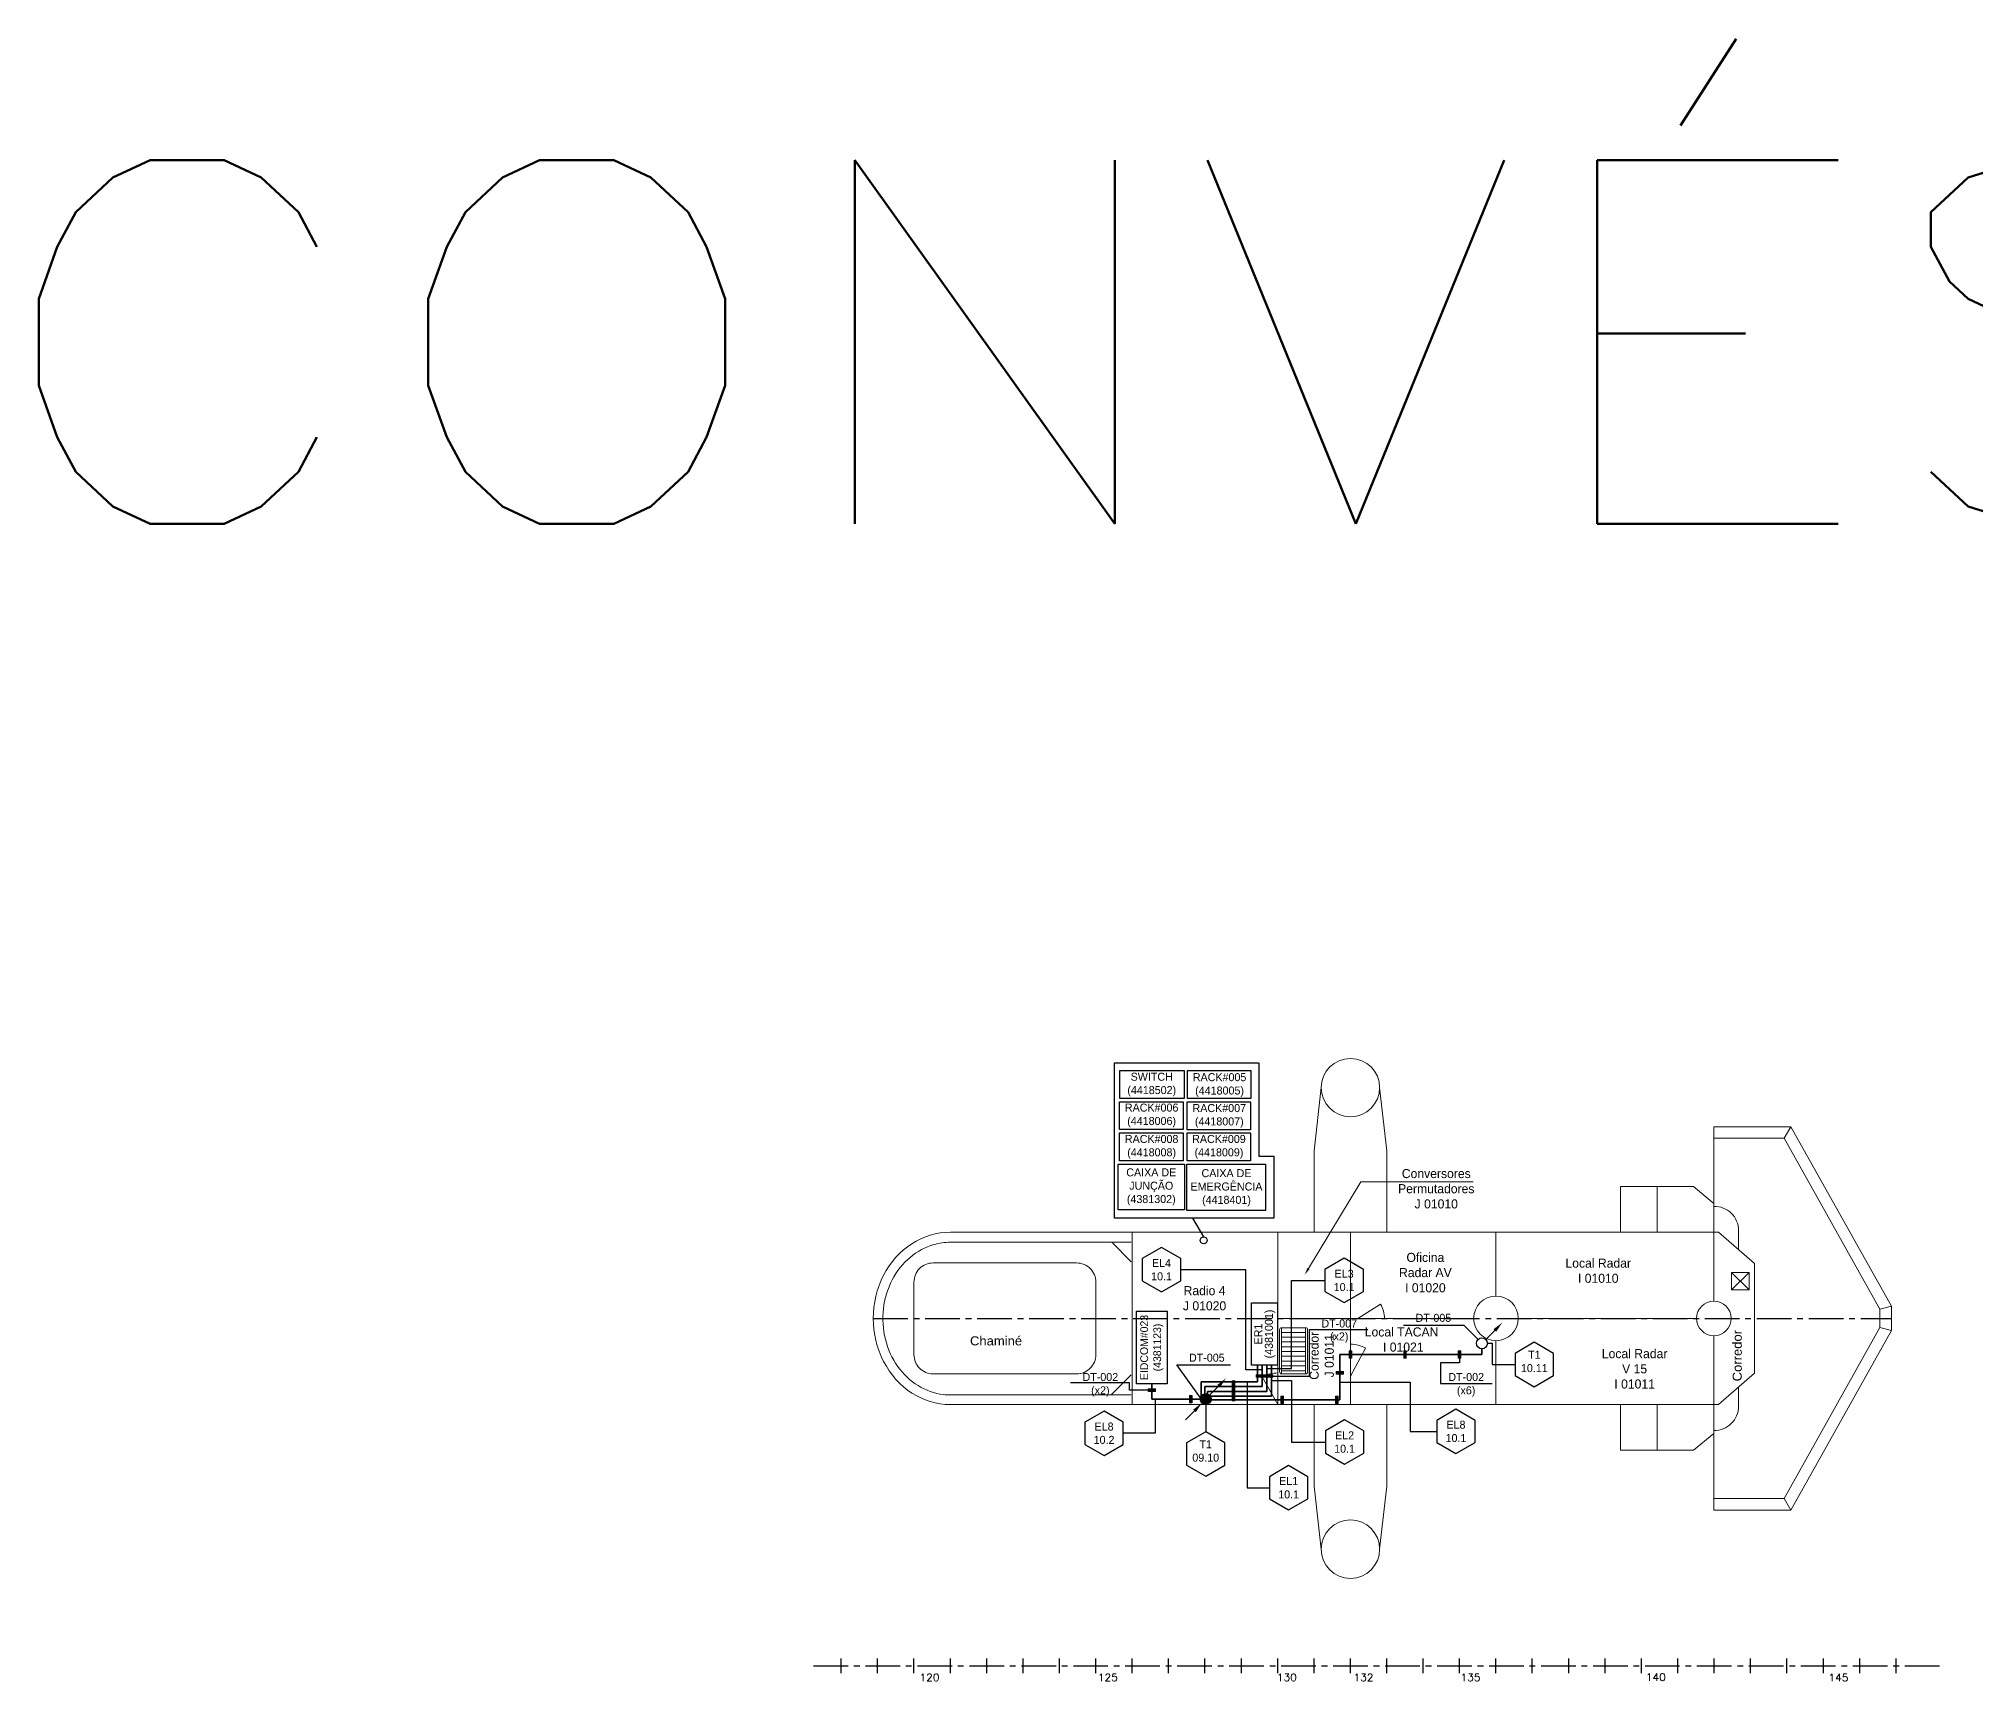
# Model space of a CAD drawing. Header units: millimetres. Extents: x 350824 to 446465, y 905426 to 952871.
# Drawn here: x 350824 to 404063, y 907739 to 952871 of the extents above; entities that cross this region are included whole.
import ezdxf
from ezdxf.enums import TextEntityAlignment as Align

# ---------------------------------------------------------------- set-up
doc = ezdxf.new("R2010")
doc.units = ezdxf.units.MM
doc.linetypes.add('CENTER2', pattern=[28.575, 19.05, -3.175, 3.175, -3.175])
for name, color, linetype in [('225AUXILIAR', 7, 'Continuous'), ('225CONVÉS', 1, 'Continuous'), ('225LINHACENTRO', 6, 'Continuous')]:
    doc.layers.add(name, color=color, linetype=linetype)
for name, color, linetype, lineweight in [('BANDEIROLA', 80, 'Continuous', 30), ('EL1', 1, 'Continuous', 40), ('EL2', 2, 'Continuous', 40), ('EL3', 4, 'Continuous', 40), ('EL4', 6, 'Continuous', 40), ('EL8', 191, 'Continuous', 40), ('EQUIPAMENTO', 7, 'Continuous', 30), ('TEXTO', 3, 'Continuous', 0), ('TRANSIÇÃO', 7, 'Continuous', 30)]:
    doc.layers.add(name, color=color, linetype=linetype, lineweight=lineweight)
doc.styles.add('REGUA080', font='SIMPLEX.SHX', dxfattribs={"width": 1.07, "height": 1.5})
doc.styles.add('REGUA240', font='SIMPLEX.SHX', dxfattribs={"width": 1.19, "height": 4.5})
doc.styles.add('Style-INTL_ISO', font='INTL_ISO.shx')

msp = doc.modelspace()

# ---------------------------------------------------------------- hatches: boundary and pattern name
at = {"layer": 'BANDEIROLA'}
h = msp.add_hatch(color=3, dxfattribs=at)
h.dxf.hatch_style = 1
h.paths.add_polyline_path([(383708, 915994), (383638, 915994), (383638, 915444), (383708, 915444)])
h = msp.add_hatch(color=3, dxfattribs=at)
h.dxf.hatch_style = 1
h.paths.add_polyline_path([(384748, 916161), (384294, 916161), (384294, 916091), (384748, 916091)])
at = {"layer": 'TEXTO'}
h = msp.add_hatch(color=3, dxfattribs=at)
h.dxf.hatch_style = 1
h.paths.add_polyline_path([(386920, 916614), (386920, 916814), (386850, 916814), (386850, 916614)])
h = msp.add_hatch(color=3, dxfattribs=at)
h.dxf.hatch_style = 1
h.paths.add_polyline_path([(388420, 916614), (388420, 916814), (388350, 916814), (388350, 916614)])
h = msp.add_hatch(color=3, dxfattribs=at)
h.dxf.hatch_style = 1
h.paths.add_polyline_path([(389920, 916614), (389920, 916814), (389850, 916814), (389850, 916614)])
h = msp.add_hatch(color=3, dxfattribs=at)
h.dxf.hatch_style = 1
h.paths.add_polyline_path([(386693, 916250), (386493, 916250), (386493, 916180), (386693, 916180)])
h = msp.add_hatch(color=3, dxfattribs=at)
h.dxf.hatch_style = 1
h.paths.add_polyline_path([(381525, 915772), (381325, 915772), (381325, 915702), (381525, 915702)])
h = msp.add_hatch(color=3, dxfattribs=at)
h.dxf.hatch_style = 1
h.paths.add_polyline_path([(382535, 915393), (382535, 915593), (382465, 915593), (382465, 915393)])
h = msp.add_hatch(color=3, dxfattribs=at)
h.dxf.hatch_style = 1
h.paths.add_polyline_path([(385045, 915374), (385045, 915574), (384975, 915574), (384975, 915374)])
h = msp.add_hatch(color=3, dxfattribs=at)
h.dxf.hatch_style = 1
h.paths.add_polyline_path([(386545, 915374), (386545, 915574), (386475, 915574), (386475, 915374)])
at = {"layer": 'TRANSIÇÃO'}
h = msp.add_hatch(color=7, dxfattribs=at)
h.dxf.hatch_style = 1
edge = h.paths.add_edge_path()
edge.add_arc((382907, 915493), 150, 0, 360)

# ---------------------------------------------------------------- linework, layer by layer
at = {"layer": '225AUXILIAR', "color": 251, "linetype": 'CENTER2', "ltscale": 50}
msp.add_line((373767, 917709), (401759, 917709), dxfattribs=at)
at = {"layer": '225CONVÉS', "color": 251, "lineweight": 0}
for p, q in [((398996, 922977), (398811, 922661)), ((380322, 919801), (380859, 919264)), ((397366, 918492), (397848, 918974)), ((397366, 918974), (397848, 918492)), ((387085, 917709), (387711, 918097)), ((401759, 918043), (401443, 917960)), ((384990, 916186), (384990, 917454)), ((384990, 917326), (385654, 917326)), ((385654, 917454), (385654, 916186)), ((401759, 917375), (401443, 917458)), ((384990, 917194), (385654, 917194)), ((384990, 917062), (385654, 917062)), ((384990, 916930), (385654, 916930)), ((384990, 916798), (385654, 916798)), ((386886, 916119), (387304, 916893)), ((384990, 916667), (385654, 916667)), ((384990, 916535), (385654, 916535)), ((384990, 916403), (385654, 916403)), ((384990, 916271), (385654, 916271)), ((380310, 915605), (380859, 916154)), ((384886, 915341), (384462, 916099)), ((398996, 912441), (398811, 912757))]:
    msp.add_line(p, q, dxfattribs=at)
for points in [[(385888, 920077), (385888, 922315), (386085, 924050)], [(387884, 920077), (387884, 922315), (387688, 924050)], [(396878, 920786), (396878, 922977), (398996, 922977), (401759, 918043), (401759, 917709), (401759, 917375), (398996, 912441), (396878, 912441), (396878, 914631)], [(396878, 922661), (398811, 922661), (401443, 917960), (401443, 917458), (398811, 912757), (396878, 912757)], [(375888, 920077), (380886, 920077), (380886, 915341), (375888, 915341)], [(390886, 918322), (390886, 920077), (386886, 920077), (386886, 917709), (390273, 917709)], [(396878, 918185), (396878, 920077), (390886, 920077), (390886, 918322)], [(396878, 918185), (396878, 920077), (397007, 920077), (397997, 919218), (397997, 916200), (397007, 915341), (396878, 915341), (396878, 917233)], [(375888, 919801), (380859, 919801)], [(390886, 917095), (390886, 915341), (386886, 915341), (386886, 917709), (390273, 917709)], [(391500, 917709), (396403, 917709)], [(396878, 917233), (396878, 915341), (390886, 915341), (390886, 917095)], [(380859, 915605), (375888, 915605)], [(385888, 915341), (385888, 913103), (386085, 911368)], [(387884, 915341), (387884, 913103), (387688, 911368)]]:
    msp.add_lwpolyline(points, dxfattribs=at)
for points in [[(394313, 920077), (395317, 920077), (395317, 921331), (394313, 921331)], [(396878, 920077), (396878, 920870), (396321, 921331), (395317, 921331), (395317, 920077)], [(384886, 915341), (380886, 915341), (380886, 920077), (384886, 920077)], [(386886, 920077), (384886, 920077), (384886, 917709), (386886, 917709)], [(397848, 918492), (397848, 918974), (397366, 918974), (397366, 918492)], [(386886, 915341), (384886, 915341), (384886, 917709), (386886, 917709)], [(394313, 915341), (395317, 915341), (395317, 914087), (394313, 914087)], [(396878, 915341), (396878, 914548), (396321, 914087), (395317, 914087), (395317, 915341)]]:
    msp.add_lwpolyline(points, close=True, dxfattribs=at)
for points in [[(397554, 919602), (397554, 920127, 0.421488), (396878, 920786)], [(396878, 914631, 0.421488), (397554, 915290), (397554, 915816)]]:
    msp.add_lwpolyline(points, format="xyb", dxfattribs=at)
for points in [[(377386, 916185), (379359, 916185, 0.414214), (379886, 916712), (379886, 918706, 0.414214), (379359, 919233), (377386, 919233), (375413, 919233, 0.414214), (374886, 918706), (374886, 916712, 0.414214), (375413, 916185)], [(384990, 917454), (385654, 917454, -0.414214), (385707, 917401), (385707, 916239, -0.414214), (385654, 916186), (384990, 916186, -0.414214), (384937, 916239), (384937, 917401, -0.414214)]]:
    msp.add_lwpolyline(points, format="xyb", close=True, dxfattribs=at)
for centre, radius in [((386886, 924050), 802), ((390886, 917709), 613), ((396878, 917709), 476), ((386886, 911368), 802)]:
    msp.add_circle(centre, radius, dxfattribs=at)
for centre, radius, start, end in [((387085, 917709), 737, 0, 31.7367), ((386886, 916119), 880, 61.6032, 90), ((384886, 915341), 869, 90, 119.2587)]:
    msp.add_arc(centre, radius, start, end, dxfattribs=at)
msp.add_ellipse((375888, 917709), major_axis=(7, -2368), ratio=0.895442, start_param=3.138363, end_param=6.279956, dxfattribs=at)
msp.add_open_spline([(375888, 919801), (375735, 919801), (375583, 919780), (375200, 919671), (374975, 919550), (374581, 919219), (374413, 919007), (374161, 918524), (374079, 918253), (374014, 917695), (374033, 917408), (374167, 916866), (374283, 916612), (374592, 916175), (374784, 915994), (375213, 915729), (375449, 915646), (375756, 915609), (375822, 915605), (375888, 915605)], degree=3, knots=[3.141593, 3.141593, 3.141593, 3.141593, 3.391729, 3.391729, 3.789316, 3.789316, 4.186902, 4.186902, 4.584488, 4.584488, 4.982074, 4.982074, 5.379661, 5.379661, 5.777247, 5.777247, 6.174833, 6.174833, 6.283185, 6.283185, 6.283185, 6.283185], dxfattribs=at)
at = {"layer": '225LINHACENTRO', "color": 3, "linetype": 'Continuous'}
for p, q in [((372886, 907959), (372886, 908363)), ((373886, 907959), (373886, 908363)), ((374886, 907959), (374886, 908363)), ((374886, 907959), (374886, 908363)), ((375886, 907959), (375886, 908363)), ((376886, 907959), (376886, 908363)), ((377886, 907959), (377886, 908363)), ((378886, 907959), (378886, 908363)), ((379886, 907959), (379886, 908363)), ((380886, 907959), (380886, 908363)), ((381886, 907959), (381886, 908363)), ((382886, 907959), (382886, 908363)), ((383886, 907959), (383886, 908363)), ((384886, 907959), (384886, 908363)), ((385886, 907959), (385886, 908363)), ((386886, 907959), (386886, 908363)), ((387886, 907959), (387886, 908363)), ((388886, 907959), (388886, 908363)), ((389886, 907959), (389886, 908363)), ((390886, 907959), (390886, 908363)), ((391886, 907959), (391886, 908363)), ((392886, 907959), (392886, 908363)), ((393886, 907959), (393886, 908363)), ((394886, 907959), (394886, 908363)), ((395886, 907959), (395886, 908363)), ((396886, 907959), (396886, 908363)), ((397886, 907959), (397886, 908363)), ((398887, 907959), (398887, 908363)), ((399887, 907959), (399887, 908363)), ((400887, 907959), (400887, 908363)), ((401887, 907959), (401887, 908363))]:
    msp.add_line(p, q, dxfattribs=at)
at = {"layer": '225LINHACENTRO', "color": 3, "linetype": 'CENTER2', "ltscale": 50}
msp.add_line((372124, 908161), (403107, 908161), dxfattribs=at)
at = {"layer": 'BANDEIROLA'}
for p, q in [((384011, 919046), (382221, 919046)), ((384011, 916300), (384011, 919046)), ((385267, 916334), (385267, 918752)), ((385267, 918752), (386184, 918752)), ((384459, 916300), (384011, 916300)), ((384589, 916334), (385267, 916334)), ((384050, 915964), (384050, 913055)), ((384719, 915998), (385267, 915998)), ((385267, 915998), (385267, 914310)), ((386593, 915953), (388530, 915953)), ((388530, 915953), (388530, 914603)), ((381519, 915493), (381519, 914553)), ((381519, 914553), (380640, 914553)), ((385267, 914310), (386196, 914310)), ((388530, 914603), (389259, 914603)), ((384050, 913055), (384658, 913055))]:
    msp.add_line(p, q, dxfattribs=at)
for points in [[(381164, 918741), (381692, 918436), (382221, 918741), (382221, 919351), (381692, 919656), (381164, 919351)], [(386184, 918447), (386712, 918142), (387241, 918447), (387241, 919057), (386712, 919362), (386184, 919057)], [(389259, 914298), (389787, 913993), (390316, 914298), (390316, 914908), (389787, 915213), (389259, 914908)], [(379584, 914248), (380112, 913943), (380640, 914248), (380640, 914858), (380112, 915163), (379584, 914858)], [(386196, 914005), (386724, 913700), (387252, 914005), (387252, 914615), (386724, 914920), (386196, 914615)], [(384658, 912750), (385187, 912445), (385715, 912750), (385715, 913360), (385187, 913665), (384658, 913360)]]:
    msp.add_lwpolyline(points, close=True, dxfattribs=at)
at = {"layer": 'EL1', "color": 1, "lineweight": 35}
for p, q in [((384329, 916422), (384329, 915964)), ((384329, 915964), (382778, 915964)), ((382778, 915570), (382778, 915964))]:
    msp.add_line(p, q, dxfattribs=at)
at = {"layer": 'EL2', "color": 2, "lineweight": 35}
for p, q in [((384719, 916422), (384719, 915574)), ((384719, 915574), (383033, 915574))]:
    msp.add_line(p, q, dxfattribs=at)
at = {"layer": 'EL3', "color": 4, "lineweight": 35}
for p, q in [((384589, 916422), (384589, 915704)), ((384589, 915704), (382958, 915704)), ((382958, 915634), (382958, 915704))]:
    msp.add_line(p, q, dxfattribs=at)
at = {"layer": 'EL4', "color": 6, "lineweight": 35}
for p, q in [((384459, 916422), (384459, 915834)), ((384459, 915834), (382878, 915834)), ((382878, 915641), (382878, 915834))]:
    msp.add_line(p, q, dxfattribs=at)
at = {"layer": 'EL8', "color": 191, "lineweight": 35}
for p, q in [((390501, 916714), (390501, 916874)), ((386593, 916714), (390501, 916714)), ((386593, 916714), (386593, 915474)), ((381425, 915912), (381425, 915493)), ((382757, 915493), (381425, 915493)), ((386593, 915474), (383056, 915474))]:
    msp.add_line(p, q, dxfattribs=at)
at = {"layer": 'EQUIPAMENTO', "lineweight": 30}
for p, q in [((380397, 924733), (384368, 924733)), ((380397, 920460), (380397, 924733)), ((384368, 924733), (384368, 922171)), ((384368, 922171), (384780, 922171)), ((384780, 922171), (384780, 920460)), ((384780, 920460), (380397, 920460)), ((382851, 919946), (382552, 920460))]:
    msp.add_line(p, q, dxfattribs=at)
at = {"layer": 'EQUIPAMENTO'}
for points in [[(382310, 924522), (382310, 923752), (380545, 923752), (380545, 924522)], [(384149, 924521), (384149, 923754), (382404, 923754), (382404, 924521)], [(382283, 923663), (382283, 922897), (380539, 922897), (380539, 923663)], [(384138, 923657), (384138, 922891), (382393, 922891), (382393, 923657)], [(382284, 922804), (382284, 922038), (380540, 922038), (380540, 922804)], [(384138, 922804), (384138, 922038), (382393, 922038), (382393, 922804)], [(381848, 917904), (381848, 915912), (381001, 915912), (381001, 917904)]]:
    msp.add_lwpolyline(points, close=True, dxfattribs=at)
at = {"layer": 'EQUIPAMENTO', "color": 0, "linetype": 'Continuous', "lineweight": 30}
for points in [[(382324, 921943), (382324, 920689), (380500, 920689), (380500, 921943)], [(384552, 921943), (384552, 920672), (382391, 920672), (382391, 921943)], [(384170, 918136), (384877, 918136), (384877, 916422), (384170, 916422)]]:
    msp.add_lwpolyline(points, close=True, dxfattribs=at)
at = {"layer": 'EQUIPAMENTO', "lineweight": 30}
msp.add_circle((382851, 919854), 92.4, dxfattribs=at)
at = {"layer": 'TEXTO', "lineweight": 30}
for p, q in [((385761, 916126), (385761, 917402)), ((385761, 917402), (387366, 917402)), ((388346, 917526), (390000, 917526)), ((390000, 917526), (390395, 917130)), ((382115, 916432), (383592, 916432)), ((384748, 916126), (385761, 916126))]:
    msp.add_line(p, q, dxfattribs=at)
at = {"layer": 'TEXTO'}
for p, q in [((386850, 916614), (386850, 916814)), ((386850, 916814), (386920, 916814)), ((386920, 916814), (386920, 916614)), ((388350, 916614), (388350, 916814)), ((388350, 916814), (388420, 916814)), ((388420, 916814), (388420, 916614)), ((389850, 916614), (389850, 916814)), ((389850, 916814), (389920, 916814)), ((389920, 916814), (389920, 916614)), ((386493, 916250), (386693, 916250)), ((386493, 916180), (386493, 916250)), ((386693, 916250), (386693, 916180)), ((386920, 916614), (386850, 916614)), ((388420, 916614), (388350, 916614)), ((389920, 916614), (389850, 916614)), ((381325, 915772), (381525, 915772)), ((381325, 915702), (381325, 915772)), ((381525, 915772), (381525, 915702)), ((383638, 915444), (383638, 915994)), ((383638, 915994), (383708, 915994)), ((383708, 915994), (383708, 915444)), ((384294, 916091), (384294, 916161)), ((384294, 916161), (384748, 916161)), ((384748, 916091), (384294, 916091)), ((384748, 916161), (384748, 916091)), ((386693, 916180), (386493, 916180)), ((381525, 915702), (381325, 915702)), ((382465, 915393), (382465, 915593)), ((382465, 915593), (382535, 915593)), ((382535, 915393), (382465, 915393)), ((382535, 915593), (382535, 915393)), ((383638, 915444), (383708, 915444)), ((384975, 915374), (384975, 915574)), ((384975, 915574), (385045, 915574)), ((385045, 915374), (384975, 915374)), ((385045, 915574), (385045, 915374)), ((386475, 915374), (386475, 915574)), ((386475, 915574), (386545, 915574)), ((386545, 915374), (386475, 915374)), ((386545, 915574), (386545, 915374))]:
    msp.add_line(p, q, dxfattribs=at)
at = {"layer": 'TEXTO', "color": 3, "lineweight": 30}
for p, q in [((382760, 915526), (382115, 916432)), ((389885, 916487), (389361, 916487)), ((389361, 916487), (389361, 915921)), ((389885, 916614), (389885, 916487)), ((380814, 915937), (379192, 915937)), ((380814, 915737), (380814, 915937)), ((381325, 915737), (380814, 915737)), ((389361, 915921), (390781, 915921))]:
    msp.add_line(p, q, dxfattribs=at)
at = {"layer": 'TEXTO', "color": 251}
msp.add_lwpolyline([(385732, 919080), (387173, 921465), (390255, 921465)], dxfattribs=at)
msp.add_solid([(385703, 919097), (385628, 918908), (385760, 919062)], dxfattribs=at)
at = {"layer": 'TRANSIÇÃO', "color": 7}
for p, q in [((390608, 917129), (390856, 917377)), ((383014, 915598), (383262, 915846)), ((382349, 914920), (382597, 915167))]:
    msp.add_line(p, q, dxfattribs=at)
at = {"layer": 'TRANSIÇÃO'}
for p, q in [((390651, 917024), (390779, 917024)), ((390779, 917024), (390779, 916443)), ((390779, 916443), (391412, 916443)), ((382907, 915343), (382907, 914599))]:
    msp.add_line(p, q, dxfattribs=at)
for points in [[(391412, 916138), (391941, 915833), (392469, 916138), (392469, 916748), (391941, 917053), (391412, 916748)], [(382379, 913679), (382907, 913374), (383435, 913679), (383435, 914289), (382907, 914594), (382379, 914289)]]:
    msp.add_lwpolyline(points, close=True, dxfattribs=at)
for centre in [(390501, 917024), (382907, 915493)]:
    msp.add_circle(centre, 150, dxfattribs=at)
at = {"layer": 'TRANSIÇÃO', "color": 7}
for points in [[(390819, 917411), (391061, 917596), (390892, 917343)], [(383225, 915880), (383467, 916065), (383298, 915812)], [(382560, 915201), (382802, 915386), (382633, 915133)]]:
    msp.add_solid(points, dxfattribs=at)

# ---------------------------------------------------------------- texts
at = {"layer": 'BANDEIROLA', "char_height": 220, "width": 983.77, "attachment_point": 5, "style": 'Style-INTL_ISO'}
for s, insert in [('\\pi-1320,l1320;EL4\\P\\pi0,l0;10.1', (381692, 919046)), ('\\pi-1320,l1320;EL3\\P\\pi0,l0;10.1', (386712, 918752)), ('\\pi-1320,l1320;EL8\\P\\pi0,l0;10.2', (380112, 914553)), ('\\pi-1320,l1320;EL8\\P\\pi0,l0;10.1', (389787, 914603)), ('\\pi-1320,l1320;EL2\\P\\pi0,l0;10.1', (386724, 914310)), ('\\pi-1320,l1320;EL1\\P\\pi0,l0;10.1', (385187, 913055))]:
    msp.add_mtext(s, dxfattribs=dict(at, insert=insert))
at = {"layer": 'EQUIPAMENTO', "color": 0, "linetype": 'Continuous', "lineweight": 30, "char_height": 220, "attachment_point": 5, "style": 'Style-INTL_ISO'}
for s, width, insert in [('SWITCH\\P(4418502)', 983.77, (381423, 924133)), ('RACK#005\\P(4418005)', 983.77, (383288, 924121)), ('RACK#006\\P(4418006)', 983.77, (381420, 923285)), ('RACK#007\\P(4418007)', 983.77, (383280, 923272)), ('RACK#008\\P(4418008)', 983.77, (381420, 922423)), ('RACK#009\\P(4418009)', 983.77, (383271, 922423)), ('CAIXA DE JUNÇÃO \\P(4381302)', 1830.62, (381410, 921322)), ('CAIXA DE EMERGÊNCIA \\P(4418401)', 1689.48, (383478, 921300))]:
    msp.add_mtext_dynamic_manual_height_columns(s, width=width, gutter_width=1250, heights=[0], dxfattribs=dict(at, insert=insert))
at = {"layer": 'EQUIPAMENTO', "color": 0, "linetype": 'Continuous', "lineweight": 30, "insert": (384529, 917280), "char_height": 220, "attachment_point": 5, "rotation": 90, "line_spacing_factor": 0.8, "style": 'Style-INTL_ISO'}
msp.add_mtext_dynamic_manual_height_columns('ER1\\P(4381001)', width=636.22, gutter_width=1250, heights=[0], dxfattribs=at)
at = {"layer": 'EQUIPAMENTO', "color": 0, "linetype": 'Continuous', "lineweight": 30, "insert": (381426, 916910), "char_height": 215, "attachment_point": 5, "rotation": 90, "style": 'Style-INTL_ISO'}
msp.add_mtext_dynamic_manual_height_columns('EIDCOM#023\\P(4381123)', width=983.77, gutter_width=1250, heights=[0], dxfattribs=at)
at = {"layer": 'TEXTO', "color": 4, "style": 'REGUA240', "width": 1.19}
msp.add_text('CONVÉS 10', height=10000, dxfattribs=at).set_placement((394684, 939538), align=Align.CENTER)
at = {"layer": 'TEXTO', "color": 251, "linetype": 'Continuous', "lineweight": 0, "style": 'Style-INTL_ISO', "width": 1.07}
msp.add_text('Corredor', height=250, rotation=90, dxfattribs=at).set_placement((397643, 915979))
msp.add_text('Chaminé', height=250, dxfattribs=at).set_placement((376427, 916967))
at = {"layer": 'TEXTO', "color": 251, "linetype": 'Continuous', "lineweight": 0, "char_height": 250, "attachment_point": 5, "style": 'Style-INTL_ISO'}
for s, insert in [('Conversores\\PPermutadores\\PJ 01010', (389245, 921271)), ('Oficina\\PRadar AV\\PI 01020', (388946, 918966)), ('Local Radar\\PI 01010', (393698, 919018)), ('Radio 4\\PJ 01020', (382875, 918261)), ('Local TACAN\\P I 01021', (388292, 917127)), ('Local Radar\\PV 15\\PI 01011', (394698, 916322))]:
    msp.add_mtext(s, dxfattribs=dict(at, insert=insert))
at = {"layer": 'TEXTO', "color": 3, "lineweight": 30, "char_height": 220, "attachment_point": 5, "style": 'Style-INTL_ISO'}
for s, insert in [('DT-005', (389167, 917723)), ('DT-007', (386577, 917567)), ('(x2)', (386577, 917182)), ('DT-005', (382937, 916628)), ('DT-002\\P(x2)', (380010, 915882)), ('DT-002\\P(x6)', (390067, 915882))]:
    msp.add_mtext(s, dxfattribs=dict(at, insert=insert))
at = {"layer": 'TEXTO', "color": 251, "linetype": 'Continuous', "lineweight": 0, "insert": (386097, 916682), "char_height": 250, "attachment_point": 5, "rotation": 90, "style": 'Style-INTL_ISO'}
msp.add_mtext('Corredor\\PJ 01011', dxfattribs=at)
at = {"layer": 'TEXTO', "color": 3, "lineweight": 30, "char_height": 200, "width": 538.34, "attachment_point": 1, "style": 'REGUA080'}
for s, insert in [('120', (375036, 907945)), ('125', (379945, 907945)), ('130', (384866, 907945)), ('132', (386971, 907945)), ('135', (389913, 907945)), ('140', (395009, 907951)), ('145', (400030, 907939))]:
    msp.add_mtext(s, dxfattribs=dict(at, insert=insert))
at = {"layer": 'TRANSIÇÃO', "char_height": 220, "width": 983.77, "attachment_point": 5, "style": 'Style-INTL_ISO'}
for s, insert in [('T1\\P10.11', (391941, 916525)), ('T1\\P09.10', (382907, 914065))]:
    msp.add_mtext(s, dxfattribs=dict(at, insert=insert))

doc.saveas('drawing.dxf')
